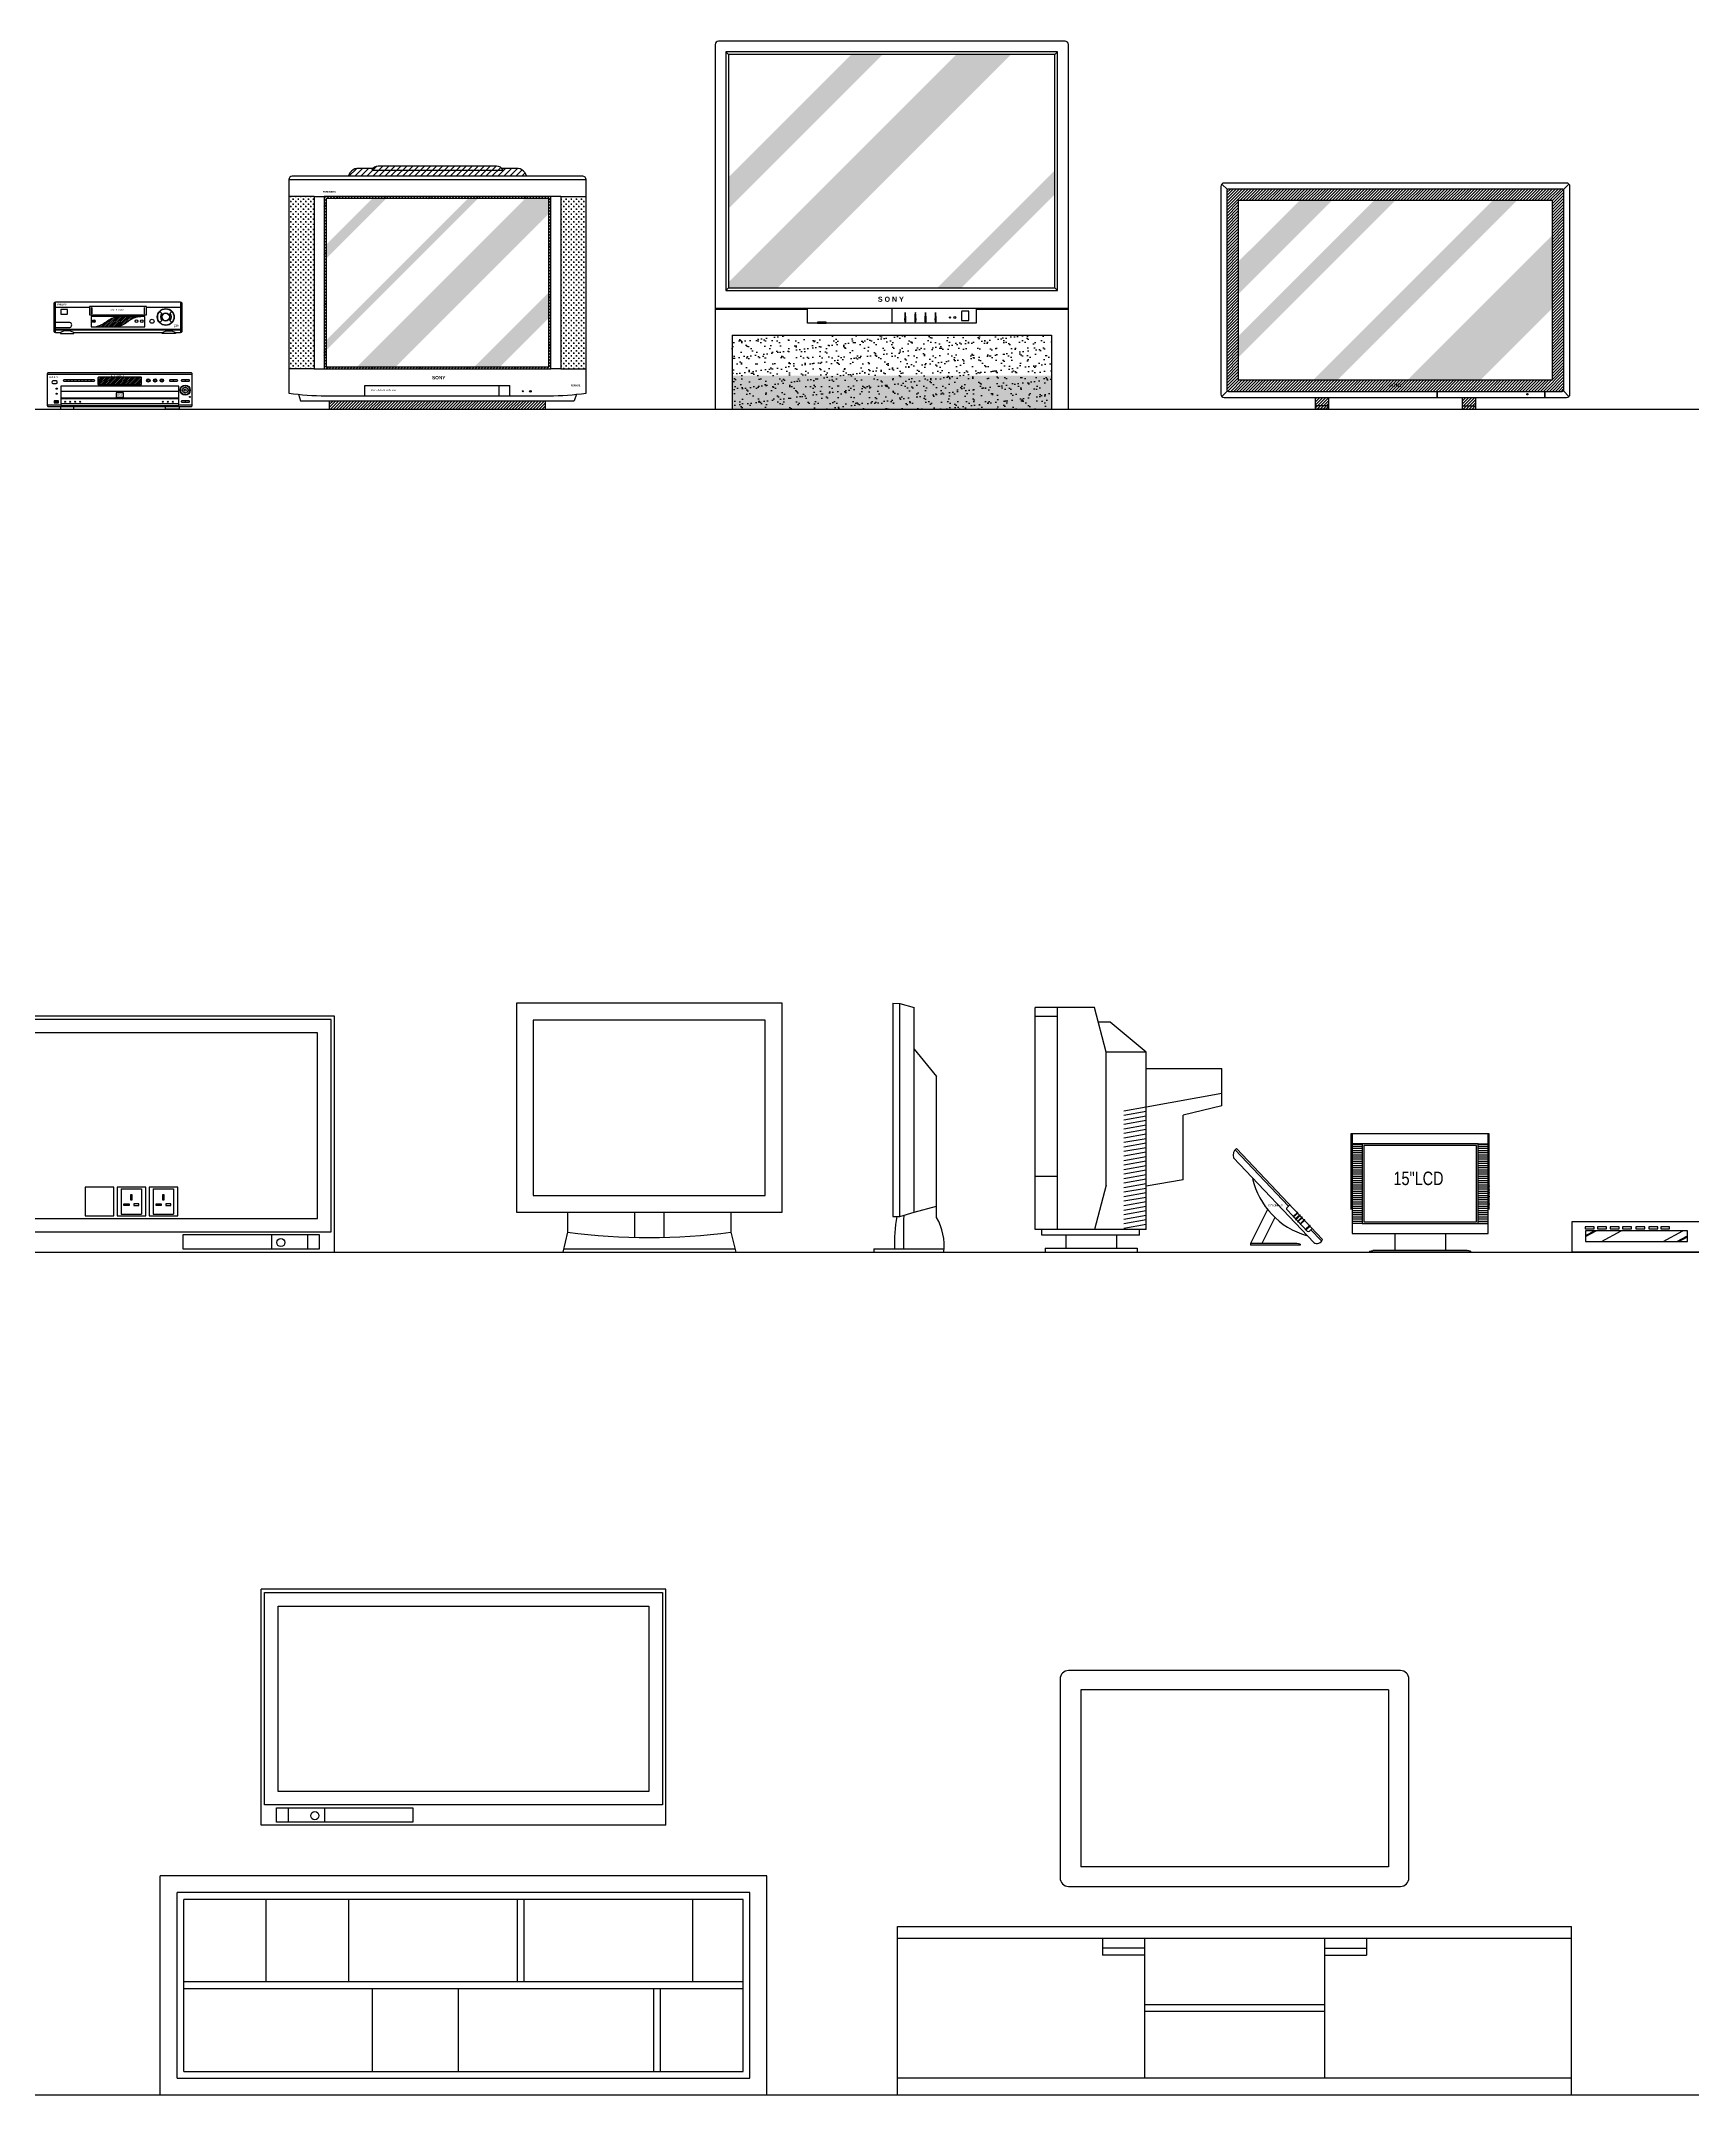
# Model space of a CAD drawing. Header units: inches. Extents: x 11.8 to 54.3, y 10.8 to 35.6.
# Drawn here: x 14.33 to 19.23, y 16.5 to 22.59 of the extents above; entities that cross this region are included whole.
import ezdxf
from ezdxf.enums import TextEntityAlignment as Align

# ---------------------------------------------------------------- set-up
doc = ezdxf.new("R2010")
doc.units = ezdxf.units.IN
doc.header["$MEASUREMENT"] = 0
for name, color, linetype in [('02', 2, 'Continuous'), ('1', 1, 'Continuous'), ('4', 4, 'Continuous'), ('8', 8, 'Continuous')]:
    doc.layers.add(name, color=color, linetype=linetype)
doc.styles.add('1', font='', dxfattribs={"width": 0.8})
doc.styles.add('CH', font='SimSun.ttf', dxfattribs={"width": 0.8})
doc.styles.add('HT2', font='swisseb.ttf')
doc.styles.add('STYLE5', font='dutchi.ttf')
doc.styles.get('1').set_extended_font_data('MingLiU')
pattern_1 = [(45, (-39.1391872, 24.797029), (-0.00176776695, 0.00176776695), [])]
pattern_2 = [(37.5, (-40.933211, 22.678909), (-0.0005039469, 0.0154145902), [0, -0.01216, 0, -0.0136, 0, -0.013]), (7.5, (-40.93321, 22.67891), (0.014158214, 0.0225771685), [0, -0.00656, 0, -0.01096, 0, -0.0042]), (327.5, (-40.943051, 22.678909), (0.024913135, 4.52724e-05), [0, -0.004, 0, -0.0144, 0, -0.0188]), (317.5, (-40.94305, 22.67891), (0.024049013, 0.0070214045), [0, -0.002, 0, -0.00944, 0, -0.0108])]
pattern_3 = [(45, (-33.382049, 26.878509), (-0.0044194174, 0.0044194174), [])]
pattern_4 = [(45, (-34.498913, 25.391854), (-0.0044194174, 0.0044194174), [])]
pattern_5 = [(0, (-34.498913, 25.391854), (0.0075, 0.0075), [0.00375, -0.01125]), (90, (-34.497038, 25.389979), (-0.0075, 0.0075), [0.00375, -0.01125])]

msp = doc.modelspace()

# ---------------------------------------------------------------- hatches: boundary and pattern name
at = {"layer": '1'}
h = msp.add_hatch(dxfattribs=at)
h.set_pattern_fill('ANSI31', color=256, scale=0.002, angle=315, style=0)
h.set_pattern_definition([(180, (33.3751, 0.021254), (-2e-18, 0.00635), [])])
h.paths.add_polyline_path([(18.2492, 19.0833), (18.2192, 19.0833), (18.2192, 19.3193), (18.2492, 19.3193)])
h = msp.add_hatch(dxfattribs=at)
h.set_pattern_fill('ANSI31', color=256, scale=0.002, angle=315, style=0)
h.set_pattern_definition([(0, (3.467241, 0.021254), (2e-18, 0.00635), [])])
h.paths.add_polyline_path([(18.5932, 19.0833), (18.6232, 19.0833), (18.6232, 19.3193), (18.5932, 19.3193)])
at = {"layer": '4'}
h = msp.add_hatch(dxfattribs=at)
h.set_pattern_fill('AR-SAND,_O', color=256, scale=0.008)
h.set_pattern_definition(pattern_2)
h.paths.add_polyline_path([(16.8267, 22.5503), (16.7335, 22.5503), (16.3697, 22.1866), (16.3697, 22.0934)], flags=17)
h.paths.add_polyline_path([(17.2073, 22.5503), (17.0446, 22.5503), (16.3697, 21.8754), (16.3697, 21.8583), (16.5153, 21.8583)])
h.paths.add_polyline_path([(17.3377, 22.1363), (17.3377, 22.207), (16.989, 21.8583), (17.0597, 21.8583)])
h = msp.add_hatch(dxfattribs=at)
h.set_pattern_fill('ANSI31,_O', color=256, scale=0.1)
h.set_pattern_definition([(45, (-34.498913, 25.391854), (-0.0088388348, 0.0088388348), [])])
h.paths.add_polyline_path([(15.3302, 22.2193, 0.277313), (15.3107, 22.2076), (15.7007, 22.2076, 0.277313), (15.6812, 22.2193)])
h.paths.add_polyline_path([(15.7707, 22.1893), (15.7647, 22.2003, 0.228268), (15.7448, 22.2123), (15.6973, 22.2123, -0.066055), (15.7007, 22.2076), (15.3107, 22.2076, -0.066055), (15.3141, 22.2123), (15.2667, 22.2123, 0.228268), (15.2468, 22.2003), (15.2407, 22.1893)])
h = msp.add_hatch(dxfattribs=at)
h.set_pattern_fill('CROSS,_O', color=256, scale=0.03)
h.set_pattern_definition(pattern_5)
h.paths.add_polyline_path([(15.1397, 22.1293), (15.0647, 22.1293), (15.0647, 21.6183), (15.1397, 21.6183)])
h = msp.add_hatch(dxfattribs=at)
h.set_pattern_fill('ANSI31,_O', color=256, scale=0.05)
h.set_pattern_definition(pattern_4)
h.paths.add_polyline_path([(15.1757, 21.6243), (15.8357, 21.6243), (15.8357, 22.1233), (15.1757, 22.1233)], flags=16)
h.paths.add_polyline_path([(15.1697, 21.6183), (15.8417, 21.6183), (15.8417, 22.1293), (15.1697, 22.1293)])
h = msp.add_hatch(dxfattribs=at)
h.set_pattern_fill('AR-SAND,_O', color=256, scale=0.005)
h.set_pattern_definition([(37.5, (-34.498913, 25.391854), (-0.0003149668, 0.0096341188), [0, -0.0076, 0, -0.0085, 0, -0.008125]), (7.5, (-34.498913, 25.391854), (0.0088488835, 0.0141107303), [0, -0.0041, 0, -0.00685, 0, -0.002625]), (327.5, (-34.505063, 25.391854), (0.0155707093, 2.82953e-05), [0, -0.0025, 0, -0.009, 0, -0.01175]), (317.5, (-34.505063, 25.391854), (0.015030633, 0.004388378), [0, -0.00125, 0, -0.0059, 0, -0.00675])])
h.paths.add_polyline_path([(15.3541, 22.1233), (15.3122, 22.1233), (15.1757, 21.9868), (15.1757, 21.945)])
h.paths.add_polyline_path([(15.6262, 22.1233), (15.5965, 22.1233), (15.1757, 21.7025), (15.1757, 21.6728)])
h.paths.add_polyline_path([(15.8357, 22.0783), (15.8357, 22.1233), (15.766, 22.1233), (15.267, 21.6243), (15.3818, 21.6243)])
h.paths.add_polyline_path([(15.8357, 21.794), (15.8357, 21.8449), (15.6151, 21.6243), (15.666, 21.6243)], flags=17)
h.paths.add_polyline_path([(15.8357, 21.7686), (15.8357, 21.794), (15.666, 21.6243), (15.6915, 21.6243)], flags=17)
h = msp.add_hatch(dxfattribs=at)
h.set_pattern_fill('CROSS,_O', color=256, scale=0.03)
h.set_pattern_definition(pattern_5)
h.paths.add_polyline_path([(15.9467, 22.1293), (15.8717, 22.1293), (15.8717, 21.6183), (15.9467, 21.6183)])
h = msp.add_hatch(dxfattribs=at)
h.set_pattern_fill('ANSI31,_O', color=256, scale=0.05)
h.set_pattern_definition(pattern_3)
h.paths.add_polyline_path([(17.8479, 21.5563, 0.414214), (17.8529, 21.5513), (18.8429, 21.5513, 0.414214), (18.8479, 21.5563), (18.8479, 22.1463, 0.414214), (18.8429, 22.1513), (17.8529, 22.1513, 0.414214), (17.8479, 22.1463)])
h.paths.add_polyline_path([(18.8139, 21.5853), (17.8819, 21.5853), (17.8819, 22.1173), (18.8139, 22.1173)], flags=16)
h.paths.add_polyline_path([(18.3214, 21.5618), (18.375, 21.5618), (18.375, 21.5776), (18.3214, 21.5776)], flags=24)
h = msp.add_hatch(dxfattribs=at)
h.set_pattern_fill('AR-SAND,_O', color=256, scale=0.005)
h.set_pattern_definition([(37.5, (-33.382049, 26.878509), (-0.0003149668, 0.0096341188), [0, -0.0076, 0, -0.0085, 0, -0.008125]), (7.5, (-33.382049, 26.878509), (0.0088488835, 0.0141107303), [0, -0.0041, 0, -0.00685, 0, -0.002625]), (327.5, (-33.388199, 26.878509), (0.0155707093, 2.82953e-05), [0, -0.0025, 0, -0.009, 0, -0.01175]), (317.5, (-33.388199, 26.878509), (0.015030633, 0.0043883778), [0, -0.00125, 0, -0.0059, 0, -0.00675])])
h.paths.add_polyline_path([(18.1599, 22.1173), (18.0633, 22.1173), (17.8819, 21.936), (17.8819, 21.8393)])
h.paths.add_polyline_path([(18.3475, 22.1173), (18.2839, 22.1173), (17.8819, 21.7153), (17.8819, 21.6517)])
h.paths.add_polyline_path([(18.7082, 22.1173), (18.636, 22.1173), (18.104, 21.5853), (18.1762, 21.5853)])
h.paths.add_polyline_path([(18.8139, 21.7988), (18.8139, 22.0152), (18.3841, 21.5853), (18.6004, 21.5853)])
h = msp.add_hatch(dxfattribs=at)
h.set_pattern_fill('AR-SAND,_O', color=256, scale=0.018)
h.set_pattern_definition([(37.5, (-40.93321, 22.67891), (-0.00113388, 0.034682828), [0, -0.02736, 0, -0.0306, 0, -0.02925]), (7.5, (-40.93321, 22.67891), (0.03185598, 0.05079863), [0, -0.01476, 0, -0.02466, 0, -0.00945]), (327.5, (-40.95535, 22.67891), (0.056054554, 0.000101863), [0, -0.009, 0, -0.0324, 0, -0.0423]), (317.5, (-40.95535, 22.67891), (0.05411028, 0.01579816), [0, -0.0045, 0, -0.02124, 0, -0.0243])])
h.paths.add_polyline_path([(16.3797, 21.7183), (16.3797, 21.4983), (17.3277, 21.4983), (17.3277, 21.7183)])
h = msp.add_hatch(dxfattribs=at)
h.set_pattern_fill('AR-SAND,_O', color=256, scale=0.012)
h.set_pattern_definition([(37.5, (-40.933211, 22.678909), (-0.00075592, 0.023121885), [0, -0.01824, 0, -0.0204, 0, -0.0195]), (7.5, (-40.93321, 22.67891), (0.02123732, 0.033865753), [0, -0.00984, 0, -0.01644, 0, -0.0063]), (327.5, (-40.94797, 22.67891), (0.037369702, 6.79086e-05), [0, -0.006, 0, -0.0216, 0, -0.0282]), (317.5, (-40.94797, 22.67891), (0.03607352, 0.010532107), [0, -0.003, 0, -0.01416, 0, -0.0162])])
h.paths.add_polyline_path([(17.3277, 21.598), (16.3797, 21.598), (16.3797, 21.5482), (17.3277, 21.5482)])
h.paths.add_polyline_path([(17.3277, 21.5482), (16.3797, 21.5482), (16.3797, 21.5175), (17.3277, 21.5175)])
h.paths.add_polyline_path([(17.3277, 21.5175), (16.3797, 21.5175), (16.3797, 21.4983), (17.3277, 21.4983)])
h = msp.add_hatch(dxfattribs=at)
h.set_pattern_fill('ANSI31,_O', color=256, scale=0.05)
h.set_pattern_definition(pattern_4)
h.paths.add_polyline_path([(15.8267, 21.4983), (15.8267, 21.5233), (15.1847, 21.5233), (15.1847, 21.4983)])
h = msp.add_hatch(dxfattribs=at)
h.set_pattern_fill('AR-SAND,_O', color=256, scale=0.008)
h.set_pattern_definition(pattern_2)
h.paths.add_polyline_path([(17.3277, 21.5482), (16.3797, 21.5482), (16.3797, 21.5175), (17.3277, 21.5175)])
h.paths.add_polyline_path([(17.3277, 21.5175), (16.3797, 21.5175), (16.3797, 21.4983), (17.3277, 21.4983)])
h = msp.add_hatch(dxfattribs=at)
h.set_pattern_fill('AR-SAND,_O', color=256, scale=0.005)
h.set_pattern_definition([(37.5, (-40.933211, 22.678909), (-0.0003149668, 0.0096341188), [0, -0.0076, 0, -0.0085, 0, -0.008125]), (7.5, (-40.933211, 22.678909), (0.0088488835, 0.0141107303), [0, -0.0041, 0, -0.00685, 0, -0.002625]), (327.5, (-40.939361, 22.678909), (0.0155707093, 2.82953e-05), [0, -0.0025, 0, -0.009, 0, -0.01175]), (317.5, (-40.939361, 22.678909), (0.015030633, 0.0043883778), [0, -0.00125, 0, -0.0059, 0, -0.00675])])
h.paths.add_polyline_path([(17.3277, 21.5175), (16.3797, 21.5175), (16.3797, 21.4983), (17.3277, 21.4983)])
h = msp.add_hatch(dxfattribs=at)
h.set_pattern_fill('ANSI31,_O', color=256, scale=0.05)
h.set_pattern_definition(pattern_3)
h.paths.add_polyline_path([(18.1499, 21.5083), (18.1499, 21.5333), (18.1099, 21.5333), (18.1099, 21.5083)])
h.paths.add_polyline_path([(18.1099, 21.4983), (18.1499, 21.4983), (18.1499, 21.5083), (18.1099, 21.5083)])
h = msp.add_hatch(dxfattribs=at)
h.set_pattern_fill('ANSI31,_O', color=256, scale=0.05)
h.set_pattern_definition(pattern_3)
h.paths.add_polyline_path([(18.5859, 21.5083), (18.5859, 21.5333), (18.5459, 21.5333), (18.5459, 21.5083)])
h.paths.add_polyline_path([(18.5459, 21.4983), (18.5859, 21.4983), (18.5859, 21.5083), (18.5459, 21.5083)])
at = {"layer": '8'}
h = msp.add_hatch(dxfattribs=at)
h.set_pattern_fill('ANSI31,_O', color=256, scale=0.03)
h.set_pattern_definition([(45, (-38.3010117, 25.0216655), (-0.00265165043, 0.00265165043), [])])
h.paths.add_polyline_path([(14.5905, 21.761, -0.146364), (14.6298, 21.773), (14.5639, 21.773, 0.152166), (14.5272, 21.7598, -0.09688), (14.4934, 21.743), (14.5598, 21.743, 0.099337)])
h = msp.add_hatch(dxfattribs=at)
h.set_pattern_fill('ANSI31,_O', color=256, scale=0.03)
h.set_pattern_definition([(45, (-39.139187, 24.797029), (-0.00265165043, 0.00265165043), [])])
edge = h.paths.add_edge_path()
edge.add_line((14.4981, 21.5903), (14.4981, 21.5743))
edge.add_arc((14.5011, 21.5743), 0.003, 180, 270)
edge.add_line((14.5011, 21.5713), (14.6251, 21.5713))
edge.add_arc((14.6251, 21.5743), 0.003, 270, 360)
edge.add_line((14.6281, 21.5743), (14.6281, 21.5903))
edge.add_arc((14.6251, 21.5903), 0.003, 360, 450)
edge.add_line((14.6251, 21.5933), (14.5011, 21.5933))
edge.add_arc((14.5011, 21.5903), 0.003, 90, 180)
h = msp.add_hatch(dxfattribs=at)
h.set_pattern_fill('ANSI31,_O', color=256, scale=0.02)
h.set_pattern_definition(pattern_1)
h.paths.add_polyline_path([(14.369, 21.5177), (14.3814, 21.5177), (14.3814, 21.5236), (14.369, 21.5236)])
h = msp.add_hatch(dxfattribs=at)
h.set_pattern_fill('ANSI31,_O', color=256, scale=0.02)
h.set_pattern_definition(pattern_1)
h.paths.add_polyline_path([(14.3884, 21.5313), (14.3884, 21.5293), (14.7381, 21.5293), (14.7381, 21.5313)])

# ---------------------------------------------------------------- linework, layer by layer
at = {"layer": '02'}
for p, q in [((14.3719, 21.801), (14.4729, 21.801)), ((14.6429, 21.801), (14.7439, 21.801)), ((14.3719, 21.736), (14.7439, 21.736)), ((14.3719, 21.734), (14.7439, 21.734)), ((14.7781, 21.6013), (14.3481, 21.6013)), ((14.4067, 21.5814), (14.4067, 21.5854)), ((14.4169, 21.5814), (14.4169, 21.5854)), ((14.4272, 21.5814), (14.4272, 21.5854)), ((14.4374, 21.5814), (14.4374, 21.5854)), ((14.4476, 21.5814), (14.4476, 21.5854)), ((14.4579, 21.5814), (14.4579, 21.5854)), ((14.4681, 21.5814), (14.4681, 21.5854)), ((14.4784, 21.5814), (14.4784, 21.5854)), ((14.7229, 21.5814), (14.7229, 21.5854)), ((14.7577, 21.5814), (14.7577, 21.5854)), ((14.3481, 21.5113), (14.3884, 21.5113)), ((14.7381, 21.5513), (14.3884, 21.5513)), ((14.7381, 21.5313), (14.3884, 21.5313)), ((14.7381, 21.5293), (14.3884, 21.5293)), ((14.7381, 21.5147), (14.3884, 21.5147)), ((14.3884, 21.5093), (14.7381, 21.5093)), ((14.7381, 21.5113), (14.7781, 21.5113)), ((14.7577, 21.5192), (14.7577, 21.5232))]:
    msp.add_line(p, q, dxfattribs=at)
for points in [[(14.3719, 21.815), (14.3699, 21.815, 0.414214), (14.3679, 21.813), (14.3679, 21.729, 0.414214), (14.3699, 21.727), (14.3719, 21.727)], [(14.7289, 21.726), (14.7429, 21.726, 0.414214), (14.7439, 21.727), (14.7439, 21.815, 0.414214), (14.7429, 21.816), (14.3729, 21.816, 0.414214), (14.3719, 21.815), (14.3719, 21.727, 0.414214), (14.3729, 21.726), (14.3869, 21.726)], [(14.7439, 21.727), (14.7459, 21.727, 0.414214), (14.7479, 21.729), (14.7479, 21.813, 0.414214), (14.7459, 21.815), (14.7439, 21.815)], [(14.3719, 21.741), (14.4153, 21.741, 0.730197), (14.4153, 21.756), (14.3719, 21.756)], [(14.5639, 21.773, 0.1544), (14.5267, 21.7594, -0.095406), (14.4934, 21.743, -0.097164)], [(14.6307, 21.773, 0.149294), (14.5905, 21.761, -0.099337), (14.5598, 21.743, -0.097164)], [(14.6817, 21.788), (14.6869, 21.7834, -0.397078), (14.6871, 21.782, 0.348408), (14.6871, 21.7621, -0.397078), (14.6869, 21.7607), (14.6817, 21.756)], [(14.7175, 21.788), (14.7122, 21.7834, 0.397078), (14.7121, 21.782, -0.348408), (14.7121, 21.7621, 0.397078), (14.7122, 21.7607), (14.7175, 21.756)], [(14.3871, 21.5063), (14.3871, 21.4993, 0.414214), (14.3881, 21.4983), (14.4261, 21.4983, 0.414214), (14.4271, 21.4993), (14.4271, 21.5063)], [(14.7391, 21.5063), (14.7391, 21.4993, -0.414214), (14.7381, 21.4983), (14.7001, 21.4983, -0.414214), (14.6991, 21.4993), (14.6991, 21.5063)]]:
    msp.add_lwpolyline(points, format="xyb", dxfattribs=at)
for points in [[(14.389, 21.7807), (14.4069, 21.7807, 0.414214), (14.4079, 21.7817), (14.4079, 21.793, 0.414214), (14.4069, 21.794), (14.389, 21.794, 0.414214), (14.388, 21.793), (14.388, 21.7817, 0.414214)], [(14.4739, 21.778), (14.6419, 21.778, 0.414214), (14.6429, 21.779), (14.6429, 21.802, 0.414214), (14.6419, 21.803), (14.4739, 21.803, 0.414214), (14.4729, 21.802), (14.4729, 21.779, 0.414214)], [(14.4789, 21.743), (14.6369, 21.743, 0.414214), (14.6379, 21.744), (14.6379, 21.772, 0.414214), (14.6369, 21.773), (14.4789, 21.773, 0.414214), (14.4779, 21.772), (14.4779, 21.744, 0.414214)], [(14.4789, 21.7995, -0.893923), (14.4799, 21.7995), (14.4799, 21.7815, -0.893923), (14.4789, 21.7815)], [(14.637, 21.7995, 0.893923), (14.636, 21.7995), (14.636, 21.7815, 0.893923), (14.637, 21.7815)], [(14.4269, 21.723), (14.4269, 21.726, 0.25), (14.3869, 21.726), (14.3869, 21.723)], [(14.6889, 21.723), (14.6889, 21.726, -0.25), (14.7289, 21.726), (14.7289, 21.723)], [(14.3481, 21.5093, 0.414214), (14.3511, 21.5063), (14.7751, 21.5063, 0.414214), (14.7781, 21.5093), (14.7781, 21.6033, 0.414214), (14.7751, 21.6063), (14.3511, 21.6063, 0.414214), (14.3481, 21.6033)], [(14.3647, 21.5743), (14.3746, 21.5743, 0.815139), (14.3746, 21.5823), (14.3647, 21.5823, 0.815139)], [(14.3972, 21.5814), (14.4874, 21.5814, 0.815139), (14.4874, 21.5854), (14.3972, 21.5854, 0.815139)], [(14.4981, 21.5903), (14.4981, 21.5743, 0.414214), (14.5011, 21.5713), (14.6251, 21.5713, 0.414214), (14.6281, 21.5743), (14.6281, 21.5903, 0.414214), (14.6251, 21.5933), (14.5011, 21.5933, 0.414214)], [(14.7121, 21.5814), (14.7337, 21.5814, 0.815139), (14.7337, 21.5854), (14.7121, 21.5854, 0.815139)], [(14.7469, 21.5814), (14.7686, 21.5814, 0.815139), (14.7686, 21.5854), (14.7469, 21.5854, 0.815139)], [(14.7469, 21.5192), (14.7686, 21.5192, 0.815139), (14.7686, 21.5232), (14.7469, 21.5232, 0.815139)]]:
    msp.add_lwpolyline(points, format="xyb", close=True, dxfattribs=at)
for points in [[(14.4269, 21.726), (14.6889, 21.726)], [(14.7381, 21.5093), (14.7381, 21.5663), (14.3884, 21.5663), (14.3884, 21.5093)]]:
    msp.add_lwpolyline(points, dxfattribs=at)
for points in [[(14.369, 21.5177), (14.3814, 21.5177), (14.3814, 21.5236), (14.369, 21.5236)], [(14.5521, 21.5344), (14.5745, 21.5344), (14.5745, 21.5466), (14.5521, 21.5466)]]:
    msp.add_lwpolyline(points, close=True, dxfattribs=at)
for centre, radius in [((14.486, 21.7592), 0.004), ((14.486, 21.7592), 0.001), ((14.6125, 21.7592), 0.004), ((14.6282, 21.7592), 0.004), ((14.6588, 21.7592), 0.006), ((14.6996, 21.772), 0.025), ((14.6996, 21.772), 0.024), ((14.6996, 21.772), 0.012), ((14.6996, 21.772), 0.011), ((14.6479, 21.5839), 0.005), ((14.6479, 21.5839), 0.003), ((14.6679, 21.5839), 0.005), ((14.6679, 21.5839), 0.003), ((14.6879, 21.5839), 0.005), ((14.6879, 21.5839), 0.003), ((14.7575, 21.5551), 0.015), ((14.7575, 21.5551), 0.014), ((14.7578, 21.5669), 0.000894), ((14.3759, 21.5593), 0.0015), ((14.3759, 21.5443), 0.0015), ((14.401, 21.5206), 0.0015), ((14.416, 21.5206), 0.0015), ((14.431, 21.5206), 0.0015), ((14.446, 21.5206), 0.0015), ((14.6906, 21.5206), 0.0015), ((14.7056, 21.5206), 0.0015), ((14.7206, 21.5206), 0.0015), ((14.7457, 21.5554), 0.000894), ((14.7575, 21.5551), 0.008), ((14.7575, 21.5551), 0.003), ((14.7572, 21.5433), 0.000894), ((14.7693, 21.5548), 0.000894), ((14.7711, 21.5347), 0.0015)]:
    msp.add_circle(centre, radius, dxfattribs=at)
at = {"layer": '1'}
for p, q in [((12.1152, 21.4983), (32.4414, 21.4983)), ((16.8568, 19.7363), (16.8777, 19.7361)), ((16.8568, 19.7363), (16.8568, 19.1036)), ((16.8777, 19.7361), (16.9202, 19.7236)), ((16.8777, 19.1038), (16.8777, 19.7361)), ((16.9202, 19.1163), (16.9202, 19.7236)), ((17.4551, 19.7233), (17.2791, 19.7233)), ((17.2791, 19.0649), (17.2791, 19.7233)), ((17.345, 19.697), (17.2791, 19.697)), ((17.345, 19.0649), (17.345, 19.7233)), ((17.4898, 19.5915), (17.4551, 19.7233)), ((17.5016, 19.6803), (17.4665, 19.6803)), ((17.6086, 19.5915), (17.5016, 19.6803)), ((16.9202, 19.6001), (16.9868, 19.5196)), ((17.6086, 19.5915), (17.4898, 19.5915)), ((17.4898, 19.1968), (17.4898, 19.5915)), ((17.6086, 19.0649), (17.6086, 19.5915)), ((16.9868, 19.1008), (16.9868, 19.5196)), ((17.6086, 19.5428), (17.8327, 19.5428)), ((17.8327, 19.4318), (17.8327, 19.5428)), ((17.8327, 19.4684), (17.6086, 19.4284)), ((17.6086, 19.4284), (17.5427, 19.4167)), ((17.6086, 19.4151), (17.5427, 19.4033)), ((17.6086, 19.4017), (17.5427, 19.3899)), ((17.6086, 19.3883), (17.5427, 19.3765)), ((17.6086, 19.3749), (17.5427, 19.3631)), ((17.8327, 19.4318), (17.7178, 19.404)), ((17.7178, 19.213), (17.7178, 19.404)), ((17.6086, 19.3615), (17.5427, 19.3497)), ((17.6086, 19.3481), (17.5427, 19.3364)), ((17.6086, 19.3347), (17.5427, 19.323)), ((17.6086, 19.3213), (17.5427, 19.3096)), ((18.2492, 19.3193), (18.2192, 19.3193)), ((18.5932, 19.3193), (18.6232, 19.3193)), ((17.6086, 19.3079), (17.5427, 19.2962)), ((17.6086, 19.2945), (17.5427, 19.2828)), ((17.6086, 19.2812), (17.5427, 19.2694)), ((17.6086, 19.2678), (17.5427, 19.256)), ((17.6086, 19.2544), (17.5427, 19.2426)), ((17.868, 19.2781), (18.1057, 19.0265)), ((17.8729, 19.3021), (18.0308, 19.1349)), ((17.8765, 19.3055), (18.1312, 19.0358)), ((17.345, 19.2224), (17.2791, 19.2224)), ((17.4898, 19.1968), (17.4551, 19.0649)), ((17.6086, 19.241), (17.5427, 19.2292)), ((17.6086, 19.2276), (17.5427, 19.2159)), ((17.6086, 19.2142), (17.5427, 19.2025)), ((17.6086, 19.2008), (17.5427, 19.1891)), ((17.7178, 19.213), (17.6086, 19.1935)), ((18.6232, 19.1945), (18.6262, 19.1945)), ((18.6232, 19.1925), (18.6262, 19.1925)), ((14.5676, 19.186), (14.5676, 19.111)), ((14.5676, 19.186), (14.6276, 19.186)), ((14.6276, 19.186), (14.6276, 19.111)), ((14.6626, 19.186), (14.6626, 19.111)), ((14.6626, 19.186), (14.7226, 19.186)), ((14.7226, 19.186), (14.7226, 19.111)), ((16.9202, 19.1163), (16.9868, 19.1342)), ((17.6086, 19.1874), (17.5427, 19.1757)), ((17.6086, 19.174), (17.5427, 19.1623)), ((17.6086, 19.1607), (17.5427, 19.1489)), ((17.6086, 19.1473), (17.5427, 19.1355)), ((17.6086, 19.1339), (17.5427, 19.1221)), ((17.6086, 19.1339), (17.5427, 19.1221)), ((18.0344, 19.1383), (18.0266, 19.1309)), ((18.6232, 19.1841), (18.6262, 19.1841)), ((18.6232, 19.1821), (18.6262, 19.1821)), ((18.6232, 19.1749), (18.6262, 19.1749)), ((18.6232, 19.1729), (18.6262, 19.1729)), ((18.6232, 19.1645), (18.6262, 19.1645)), ((18.6232, 19.1625), (18.6262, 19.1625)), ((18.6232, 19.1412), (18.6262, 19.1412)), ((18.6232, 19.1392), (18.6262, 19.1392)), ((14.5676, 19.111), (14.6276, 19.111)), ((14.6626, 19.111), (14.7226, 19.111)), ((15.8916, 19.1163), (15.8916, 19.0573)), ((16.0905, 19.1163), (16.0905, 19.042)), ((16.1776, 19.1163), (16.1776, 19.042)), ((16.3766, 19.1163), (16.3766, 19.0573)), ((16.8568, 19.1036), (16.8777, 19.1038)), ((16.8777, 19.1038), (16.9202, 19.1163)), ((17.6086, 19.1205), (17.5427, 19.1087)), ((17.6086, 19.1072), (17.5427, 19.0954)), ((17.6086, 19.1071), (17.5427, 19.0953)), ((17.6086, 19.0937), (17.5427, 19.082)), ((17.6086, 19.0803), (17.5427, 19.0686)), ((17.9688, 19.1245), (17.9177, 19.0238)), ((17.9905, 19.1009), (17.9513, 19.0238)), ((18.0264, 19.1238), (18.0859, 19.0608)), ((18.057, 19.1157), (18.0447, 19.1043)), ((18.0583, 19.1142), (18.0461, 19.1028)), ((18.0641, 19.1082), (18.0519, 19.0968)), ((18.0655, 19.1067), (18.0532, 19.0954)), ((18.0704, 19.1014), (18.0582, 19.0901)), ((18.0718, 19.1), (18.0596, 19.0887)), ((18.0775, 19.0939), (18.0654, 19.0826)), ((18.0789, 19.0925), (18.0668, 19.0812)), ((18.0935, 19.077), (18.0815, 19.0659)), ((18.0949, 19.0756), (18.0829, 19.0644)), ((18.2492, 19.0833), (18.2192, 19.0833)), ((18.5932, 19.0833), (18.6232, 19.0833)), ((19.3548, 19.088), (18.8719, 19.088)), ((18.8719, 19.088), (18.8719, 18.9983)), ((15.0129, 19.0495), (15.0129, 19.0077)), ((15.1199, 19.0495), (15.1199, 19.0077)), ((15.8916, 19.0573), (15.8775, 18.9983)), ((15.8797, 19.0075), (16.3885, 19.0075)), ((16.3766, 19.0573), (16.3906, 18.9983)), ((16.8008, 19.0075), (17.0092, 19.0075)), ((16.8008, 19.0075), (16.8008, 18.9983)), ((17.6086, 19.0649), (17.2791, 19.0649)), ((17.2988, 19.0483), (17.2988, 19.0649)), ((17.5888, 19.0483), (17.2988, 19.0483)), ((17.3086, 19.0104), (17.3086, 18.9983)), ((17.3086, 19.0104), (17.582, 19.0104)), ((17.3703, 19.0483), (17.3703, 19.0104)), ((17.5203, 19.0483), (17.5203, 19.0104)), ((17.582, 19.0104), (17.582, 18.9983)), ((17.5888, 19.0483), (17.5888, 19.0649)), ((18.0558, 19.0238), (17.9177, 19.0238)), ((17.9177, 19.0238), (17.9177, 19.0188)), ((18.0658, 19.0188), (17.9177, 19.0188)), ((18.0658, 19.0218), (18.0558, 19.0238)), ((18.0658, 19.0218), (18.0658, 19.0188)), ((18.101, 19.0679), (18.0929, 19.0605)), ((18.0973, 19.0645), (18.1276, 19.0324)), ((18.3462, 19.0533), (18.3462, 19.0033)), ((18.4962, 19.0533), (18.4962, 19.0033)), ((18.9123, 19.0445), (18.9436, 19.0613)), ((18.9123, 19.0472), (18.9386, 19.0613)), ((18.9594, 19.03), (19.0176, 19.0613)), ((19.1425, 19.03), (19.2007, 19.0613)), ((19.1831, 19.03), (19.2142, 19.0467)), ((19.1887, 19.03), (19.2142, 19.0437)), ((12.1152, 18.9983), (32.4414, 18.9983)), ((15.8775, 18.9983), (16.3906, 18.9983)), ((16.8008, 18.9983), (17.0086, 18.9983)), ((17.3086, 18.9983), (17.582, 18.9983)), ((18.2712, 19.0013), (18.2812, 19.0033)), ((18.2712, 19.0013), (18.2712, 18.9983)), ((18.5712, 18.9983), (18.2712, 18.9983)), ((18.5612, 19.0033), (18.2812, 19.0033)), ((18.5712, 19.0013), (18.5612, 19.0033)), ((18.5712, 19.0013), (18.5712, 18.9983)), ((19.3548, 18.9983), (18.8719, 18.9983)), ((19.0101, 18.9983), (19.3548, 18.9983)), ((16.183, 17.9984), (14.983, 17.9984)), ((14.983, 17.2983), (14.983, 17.9984)), ((14.993, 17.9884), (16.173, 17.9884)), ((14.993, 17.3583), (14.993, 17.9884)), ((16.173, 17.9884), (16.173, 17.3583)), ((16.183, 17.2983), (16.183, 17.9984)), ((15.033, 17.9484), (16.133, 17.9484)), ((15.033, 17.3983), (15.033, 17.9484)), ((16.133, 17.9484), (16.133, 17.3983)), ((17.3532, 17.7319), (17.3532, 17.1419)), ((18.3632, 17.7569), (17.3782, 17.7569)), ((18.3882, 17.1419), (18.3882, 17.7319)), ((18.3272, 17.6994), (17.4142, 17.6994)), ((17.4142, 17.6994), (17.4142, 17.1744)), ((18.3272, 17.6994), (18.3272, 17.1744)), ((16.133, 17.3983), (15.033, 17.3983)), ((16.173, 17.3583), (14.993, 17.3583)), ((15.0278, 17.3077), (15.0278, 17.3495)), ((15.0278, 17.3495), (15.433, 17.3495)), ((15.433, 17.3077), (15.0278, 17.3077)), ((15.0631, 17.3495), (15.0631, 17.3077)), ((15.1701, 17.3495), (15.1701, 17.3077)), ((15.433, 17.3495), (15.433, 17.3077)), ((16.183, 17.2983), (14.983, 17.2983)), ((14.683, 16.4983), (14.683, 17.1483)), ((16.483, 17.1483), (14.683, 17.1483)), ((16.483, 16.4983), (16.483, 17.1483)), ((18.3272, 17.1744), (17.4142, 17.1744)), ((14.733, 16.5483), (14.733, 17.0983)), ((16.433, 17.0983), (14.733, 17.0983)), ((14.753, 16.5683), (14.753, 17.0783)), ((16.413, 17.0783), (14.753, 17.0783)), ((14.998, 16.8333), (14.998, 17.0783)), ((15.243, 16.8333), (15.243, 17.0783)), ((15.743, 16.8333), (15.743, 17.0783)), ((15.763, 16.8333), (15.763, 17.0783)), ((16.263, 16.8333), (16.263, 17.0783)), ((16.413, 16.5683), (16.413, 17.0783)), ((16.433, 16.5483), (16.433, 17.0983)), ((17.3782, 17.1169), (18.3632, 17.1169)), ((16.8707, 16.4983), (16.8707, 16.9983)), ((16.8707, 16.9983), (18.8707, 16.9983)), ((18.8707, 16.4983), (18.8707, 16.9983)), ((16.8707, 16.9633), (18.8707, 16.9633)), ((17.479, 16.9633), (17.479, 16.9133)), ((17.604, 16.9633), (17.604, 16.5483)), ((18.1374, 16.9633), (18.1374, 16.5483)), ((18.2624, 16.9633), (18.2624, 16.9133)), ((17.604, 16.9333), (17.479, 16.9333)), ((17.604, 16.9133), (17.479, 16.9133)), ((18.1374, 16.9333), (18.2624, 16.9333)), ((18.1374, 16.9133), (18.2624, 16.9133)), ((16.413, 16.8333), (14.753, 16.8333)), ((16.413, 16.8133), (14.753, 16.8133)), ((15.313, 16.5683), (15.313, 16.8133)), ((15.568, 16.5683), (15.568, 16.8133)), ((16.148, 16.5683), (16.148, 16.8133)), ((16.168, 16.5683), (16.168, 16.8133)), ((18.1374, 16.7658), (17.604, 16.7658)), ((18.1374, 16.7458), (17.604, 16.7458)), ((14.733, 16.5483), (16.433, 16.5483)), ((14.753, 16.5683), (16.413, 16.5683)), ((18.8707, 16.5483), (16.8707, 16.5483)), ((12.1152, 16.4983), (32.4414, 16.4983)), ((14.683, 16.4983), (16.483, 16.4983))]:
    msp.add_line(p, q, dxfattribs=at)
for points in [[(14, 19.6985), (14, 18.9983), (15.2, 18.9983), (15.2, 19.6985)], [(15.19, 19.6885), (14.01, 19.6885), (14.01, 19.0583), (15.19, 19.0583)], [(15.7401, 19.1163), (16.5281, 19.1163), (16.5281, 19.7363), (15.7401, 19.7363)], [(15.7901, 19.1663), (16.4781, 19.1663), (16.4781, 19.6863), (15.7901, 19.6863)], [(15.15, 19.6485), (14.05, 19.6485), (14.05, 19.0983), (15.15, 19.0983)], [(18.2192, 19.0533), (18.6232, 19.0533), (18.6232, 19.3493), (18.2192, 19.3493)], [(18.2492, 19.0833), (18.5932, 19.0833), (18.5932, 19.3193), (18.2492, 19.3193)], [(18.2542, 19.0883), (18.5882, 19.0883), (18.5882, 19.3143), (18.2542, 19.3143)], [(14.5451, 19.106), (14.5451, 19.191), (14.4601, 19.191), (14.4601, 19.106)], [(14.5551, 19.106), (14.6401, 19.106), (14.6401, 19.191), (14.5551, 19.191)], [(14.6501, 19.106), (14.7351, 19.106), (14.7351, 19.191), (14.6501, 19.191)], [(14.5907, 19.1414), (14.5907, 19.1364), (14.5757, 19.1364), (14.5757, 19.1414)], [(14.5951, 19.153), (14.6001, 19.153), (14.6001, 19.168), (14.5951, 19.168)], [(14.6044, 19.1414), (14.6044, 19.1364), (14.6194, 19.1364), (14.6194, 19.1414)], [(14.6857, 19.1414), (14.6857, 19.1364), (14.6707, 19.1364), (14.6707, 19.1414)], [(14.6901, 19.153), (14.6951, 19.153), (14.6951, 19.168), (14.6901, 19.168)], [(14.6994, 19.1414), (14.6994, 19.1364), (14.7144, 19.1364), (14.7144, 19.1414)], [(18.9111, 19.0671), (18.9374, 19.0671), (18.9374, 19.0736), (18.9111, 19.0736)], [(18.9479, 19.0671), (18.9743, 19.0671), (18.9743, 19.0736), (18.9479, 19.0736)], [(18.9856, 19.0671), (19.0119, 19.0671), (19.0119, 19.0736), (18.9856, 19.0736)], [(19.0217, 19.0671), (19.048, 19.0671), (19.048, 19.0736), (19.0217, 19.0736)], [(19.0617, 19.0671), (19.088, 19.0671), (19.088, 19.0736), (19.0617, 19.0736)], [(19.1001, 19.0671), (19.1264, 19.0671), (19.1264, 19.0736), (19.1001, 19.0736)], [(19.1354, 19.0671), (19.1617, 19.0671), (19.1617, 19.0736), (19.1354, 19.0736)], [(14.7501, 19.0077), (15.1553, 19.0077), (15.1553, 19.0495), (14.7501, 19.0495)], [(18.9123, 19.03), (19.2142, 19.03), (19.2142, 19.0613), (18.9123, 19.0613)]]:
    msp.add_lwpolyline(points, close=True, dxfattribs=at)
for points in [[(18.6262, 19.1243), (18.6262, 19.3493), (18.2162, 19.3493), (18.2162, 19.1243)], [(18.6262, 19.1841), (18.6262, 19.1925)], [(18.6262, 19.1749), (18.6262, 19.1821)], [(18.6262, 19.1645), (18.6262, 19.1729)], [(18.6262, 19.1412), (18.6262, 19.1625)]]:
    msp.add_lwpolyline(points, dxfattribs=at)
for points in [[(18.6262, 19.1945), (18.6262, 19.2273, 0.414214), (18.6252, 19.2283), (18.6232, 19.2283)], [(18.6232, 19.1283), (18.6252, 19.1283, 0.414214), (18.6262, 19.1293), (18.6262, 19.1392)]]:
    msp.add_lwpolyline(points, format="xyb", dxfattribs=at)
for centre in [(15.0411, 19.0266), (15.1419, 17.3266)]:
    msp.add_circle(centre, 0.012, dxfattribs=at)
for centre, radius, start, end in [((17.8901, 19.2863), 0.0236, 125.27863, 200.4061), ((18.1475, 19.2674), 0.2288, 192.72566, 254.00356), ((18.6262, 19.1935), 0.001, 270, 90), ((18.03, 19.1272), 0.005, 133.36461, 223.36461), ((18.6262, 19.1831), 0.001, 270, 90), ((18.6262, 19.1739), 0.001, 270, 90), ((18.6262, 19.1635), 0.001, 270, 90), ((18.6262, 19.1402), 0.001, 270, 90), ((17.3129, 19.0244), 0.4514, 169.88644, 182.15001), ((22.0779, 19.0153), 5.1897, 178.98578, 180.08613), ((16.835, 19.0149), 0.1744, 354.53904, 29.47714), ((18.0454, 19.1036), 0.001, 133.75546, 313.75546), ((18.0525, 19.0961), 0.001, 133.75546, 313.75546), ((18.0576, 19.115), 0.001, 313.75546, 133.75546), ((18.0589, 19.0894), 0.001, 133.75546, 313.75546), ((18.0648, 19.1074), 0.001, 313.75546, 133.75546), ((18.0661, 19.0819), 0.001, 133.75546, 313.75546), ((18.0711, 19.1007), 0.001, 313.75546, 133.75546), ((18.0782, 19.0932), 0.001, 313.75546, 133.75546), ((18.0942, 19.0763), 0.001, 313.75546, 133.75546), ((16.1341, 20.9072), 1.8657, 262.53178, 277.46822), ((18.0822, 19.0651), 0.001, 133.75546, 313.75546), ((18.0822, 19.0651), 0.001, 133.75546, 313.75546), ((18.0895, 19.0642), 0.005, 223.36461, 312.29617), ((18.1149, 19.0408), 0.0171, 237.17368, 342.95012), ((17.3782, 17.7319), 0.025, 90, 180), ((18.3632, 17.7319), 0.025, 0, 90), ((17.3782, 17.1419), 0.025, 180, 270), ((18.3632, 17.1419), 0.025, 270, 0)]:
    msp.add_arc(centre, radius, start, end, dxfattribs=at)
at = {"layer": '4'}
for p, q in [((16.3697, 22.5503), (16.3617, 22.5583)), ((17.3377, 22.5503), (17.3457, 22.5583)), ((15.0647, 22.1793), (15.9467, 22.1793)), ((15.1397, 22.1293), (15.0647, 22.1293)), ((15.1397, 22.1293), (15.1697, 22.1293)), ((15.1397, 22.1293), (15.1397, 21.6183)), ((15.8717, 22.1293), (15.8417, 22.1293)), ((15.8717, 22.1293), (15.9467, 22.1293)), ((15.8717, 22.1293), (15.8717, 21.6183)), ((17.8494, 22.1499), (17.8328, 22.1664)), ((18.8464, 22.1499), (18.863, 22.1664)), ((16.3697, 21.8583), (16.3617, 21.8503)), ((17.3377, 21.8583), (17.3457, 21.8503)), ((16.3297, 21.7983), (17.3777, 21.7983)), ((16.3297, 21.7953), (16.6037, 21.7953)), ((16.8537, 21.7983), (16.8537, 21.7533)), ((17.1037, 21.7953), (17.3777, 21.7953)), ((16.3797, 21.7183), (17.3277, 21.7183)), ((16.3797, 21.7183), (16.3797, 21.4983)), ((17.3277, 21.7183), (17.3277, 21.4983)), ((15.1397, 21.6183), (15.0647, 21.6183)), ((15.1397, 21.6183), (15.1697, 21.6183)), ((15.2907, 21.5383), (15.2907, 21.5683)), ((15.2907, 21.5683), (15.7207, 21.5683)), ((15.6887, 21.5383), (15.6887, 21.5683)), ((15.7207, 21.5383), (15.7207, 21.5683)), ((15.8717, 21.6183), (15.8417, 21.6183)), ((15.8717, 21.6183), (15.9467, 21.6183)), ((15.0932, 21.5428), (15.0997, 21.5233)), ((15.0997, 21.5233), (15.9117, 21.5233)), ((15.1847, 21.5233), (15.1847, 21.4983)), ((15.8267, 21.4983), (15.8267, 21.5233)), ((15.9182, 21.5428), (15.9117, 21.5233)), ((17.8494, 21.5528), (17.8328, 21.5363)), ((18.1099, 21.5333), (18.1099, 21.4983)), ((18.1499, 21.5083), (18.1099, 21.5083)), ((18.1499, 21.5333), (18.1499, 21.4983)), ((18.4706, 21.5513), (18.4706, 21.5333)), ((18.4716, 21.5513), (18.4716, 21.5333)), ((18.5459, 21.5333), (18.5459, 21.4983)), ((18.5459, 21.5083), (18.5859, 21.5083)), ((18.5859, 21.5333), (18.5859, 21.4983)), ((18.7906, 21.5513), (18.7906, 21.5333)), ((18.7916, 21.5513), (18.7916, 21.5333)), ((18.8464, 21.5528), (18.863, 21.5363)), ((15.1847, 21.4983), (15.8267, 21.4983)), ((16.3297, 21.4983), (17.3777, 21.4983)), ((18.1499, 21.4983), (18.1099, 21.4983)), ((18.5459, 21.4983), (18.5859, 21.4983))]:
    msp.add_line(p, q, dxfattribs=at)
for points in [[(17.3777, 21.4983), (17.3777, 22.5803, 0.414214), (17.3677, 22.5903), (16.3397, 22.5903, 0.414214), (16.3297, 22.5803), (16.3297, 21.4983)], [(15.3145, 22.2123), (15.2667, 22.2123, 0.228268), (15.2468, 22.2003), (15.2407, 22.1893)], [(15.7707, 22.1893), (15.7647, 22.2003, 0.228268), (15.7448, 22.2123), (15.6969, 22.2123)]]:
    msp.add_lwpolyline(points, format="xyb", dxfattribs=at)
for points in [[(16.3617, 22.5583), (16.3617, 21.8503), (17.3457, 21.8503), (17.3457, 22.5583)], [(16.3697, 22.5503), (16.3697, 21.8583), (17.3377, 21.8583), (17.3377, 22.5503)], [(15.1697, 21.6183), (15.8417, 21.6183), (15.8417, 22.1293), (15.1697, 22.1293)], [(15.1757, 21.6243), (15.8357, 21.6243), (15.8357, 22.1233), (15.1757, 22.1233)], [(17.8819, 21.5853), (18.8139, 21.5853), (18.8139, 22.1173), (17.8819, 22.1173)], [(16.6037, 21.7983), (17.1037, 21.7983), (17.1037, 21.7533), (16.6037, 21.7533)], [(16.6333, 21.7533), (16.6586, 21.7533), (16.6586, 21.7569), (16.6333, 21.7569)]]:
    msp.add_lwpolyline(points, close=True, dxfattribs=at)
for points in [[(15.0647, 21.5463, 0.034884), (15.1747, 21.5383), (15.8367, 21.5383, 0.034884), (15.9467, 21.5463), (15.9467, 22.1793, 0.414214), (15.9367, 22.1893), (15.0747, 22.1893, 0.414214), (15.0647, 22.1793)], [(15.7007, 22.2076, 0.27768), (15.6812, 22.2193), (15.3302, 22.2193, 0.27768), (15.3107, 22.2076)], [(17.8399, 21.5333), (18.8559, 21.5333, 0.414214), (18.8659, 21.5433), (18.8659, 22.1593, 0.414214), (18.8559, 22.1693), (17.8399, 22.1693, 0.414214), (17.8299, 22.1593), (17.8299, 21.5433, 0.414214)], [(17.8529, 21.5513), (18.8429, 21.5513, 0.414214), (18.8479, 21.5563), (18.8479, 22.1463, 0.414214), (18.8429, 22.1513), (17.8529, 22.1513, 0.414214), (17.8479, 22.1463), (17.8479, 21.5563, 0.414214)], [(16.8953, 21.7583, 0.071847), (16.8937, 21.7853, 0.071847), (16.8922, 21.7583, 0.779366)], [(16.9253, 21.7583, 0.071847), (16.9237, 21.7853, 0.071847), (16.9222, 21.7583, 0.779366)], [(16.9553, 21.7583, 0.071847), (16.9537, 21.7853, 0.071847), (16.9522, 21.7583, 0.779366)], [(16.9853, 21.7583, 0.071847), (16.9837, 21.7853, 0.071847), (16.9822, 21.7583, 0.779366)], [(17.0618, 21.7611), (17.0817, 21.7611, 0.414214), (17.0827, 21.7621), (17.0827, 21.788, 0.414214), (17.0817, 21.789), (17.0618, 21.789, 0.414214), (17.0608, 21.788), (17.0608, 21.7621, 0.414214)]]:
    msp.add_lwpolyline(points, format="xyb", close=True, dxfattribs=at)
for centre, radius in [((17.0266, 21.7704), 0.002), ((17.0406, 21.7704), 0.003), ((15.7588, 21.5515), 0.0015), ((15.7817, 21.5515), 0.0025), ((18.7396, 21.5429), 0.002)]:
    msp.add_circle(centre, radius, dxfattribs=at)

# ---------------------------------------------------------------- texts
at = {"layer": '02'}
for s, height, style, p in [('PHILIPS', 0.005, 'HT2', (14.3777, 21.8068)), ('NICAM HIFI STEREO', 0.003, 'HT2', (14.5337, 21.7919)), ('TURBO', 0.003, 'STYLE5', (14.7238, 21.7457)), ('DRIVE', 0.003, 'STYLE5', (14.7238, 21.7408)), ('S O N Y', 0.005, 'HT2', (14.3539, 21.5908)), ('DVD/CD/CDEO CD', 0.003, 'STYLE5', (14.5368, 21.5959)), ('DVD', 0.006, 'STYLE5', (14.5543, 21.5375))]:
    msp.add_text(s, height=height, dxfattribs=dict(at, style=style)).set_placement(p)
at = {"layer": '1', "attachment_point": 1}
for s, insert, char_height, style in [('{\\fStylus BT|b0|i0|c0|p34;15"LCD }', (18.3423, 19.237), 0.04, '1'), ('15"LCD顯示屏 ', (17.9706, 19.1398), 0.006, 'CH')]:
    msp.add_mtext(s, dxfattribs=dict(at, insert=insert, char_height=char_height, style=style))
at = {"layer": '4'}
for s, height, style, p in [('FERNSEHN', 0.005, 'HT2', (15.1659, 22.1406)), ('FERNSE', 0.005, 'HT2', (15.9012, 21.5664)), ('Front-AV-Anschluss', 0.006, 'STYLE5', (15.3051, 21.5524))]:
    msp.add_text(s, height=height, dxfattribs=dict(at, style=style)).set_placement(p)
at = {"layer": '4', "style": 'HT2'}
for s, height, p in [('S O N Y', 0.015, (16.8509, 21.817)), ('SONY', 0.01, (15.5095, 21.587)), ('SONY', 0.01, (18.3482, 21.5647))]:
    msp.add_text(s, height=height, dxfattribs=at).set_placement(p, align=Align.CENTER)

doc.saveas('drawing.dxf')
